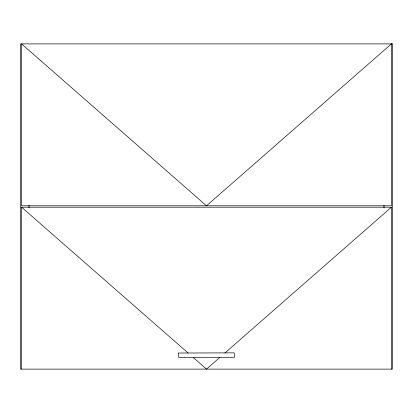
<?xml version="1.0" encoding="UTF-8"?>
<svg xmlns="http://www.w3.org/2000/svg" width="413" height="413" viewBox="0 0 413 413"><rect width="100%" height="100%" fill="white"/><g stroke="black" fill="none" stroke-linecap="round" stroke-linejoin="round"><path stroke-width="0.62" d="M219.602 357.643L206.5 369.119L193.398 357.643M224.946 352.97L391.421 207.197L391.421 369.119M21.579 369.119L21.579 207.197L391.421 207.197M21.579 207.197L188.054 352.97M383.987 205.209L383.987 207.791M29.013 205.209L29.013 207.791M178.623 353.038L178.777 357.503L234.377 357.322L234.243 352.857L178.623 353.038M391.421 43.881L206.5 205.803L21.579 43.881L21.579 205.803L391.421 205.803L391.421 43.881M392.35 43.881L20.65 43.881L20.65 369.119L392.35 369.119L392.35 43.881"/></g></svg>
